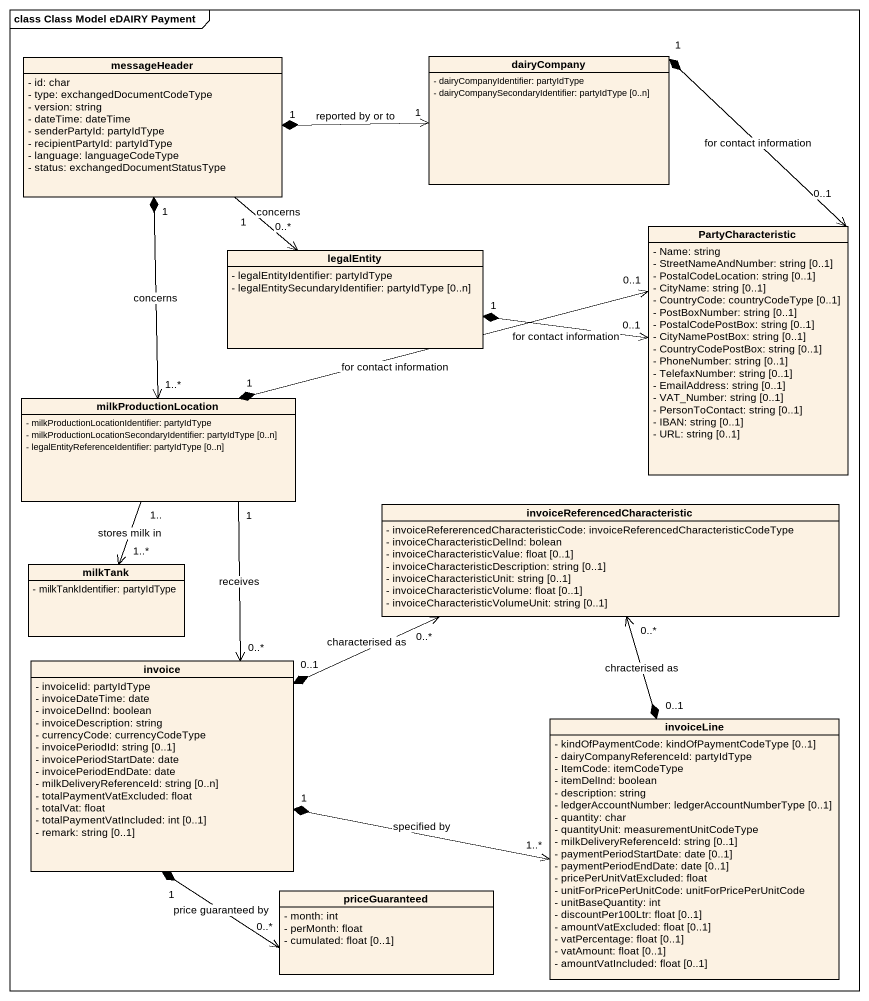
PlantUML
@startuml
mainframe class Class Model eDAIRY Payment
hide circle
hide empty members
skinparam classAttributeIconSize 0
class messageHeader {
  - id: char
  - type: exchangedDocumentCodeType
  - version: string
  - dateTime: dateTime
  - senderPartyId: partyIdType
  - recipientPartyId: partyIdType
  - language: languageCodeType
  - status: exchangedDocumentStatusType
}
class dairyCompany {
  - dairyCompanyIdentifier: partyIdType
  - dairyCompanySecondaryIdentifier: partyIdType [0..n]
}
class PartyCharacteristic {
  - Name: string
  - StreetNameAndNumber: string [0..1]
  - PostalCodeLocation: string [0..1]
  - CityName: string [0..1]
  - CountryCode: countryCodeType [0..1]
  - PostBoxNumber: string [0..1]
  - PostalCodePostBox: string [0..1]
  - CityNamePostBox: string [0..1]
  - CountryCodePostBox: string [0..1]
  - PhoneNumber: string [0..1]
  - TelefaxNumber: string [0..1]
  - EmailAddress: string [0..1]
  - VAT_Number: string [0..1]
  - PersonToContact: string [0..1]
  - IBAN: string [0..1]
  - URL: string [0..1]
}
class legalEntity {
  - legalEntityIdentifier: partyIdType
  - legalEntitySecundaryIdentifier: partyIdType [0..n]
}
class milkProductionLocation {
  - milkProductionLocationIdentifier: partyIdType
  - milkProductionLocationSecondaryIdentifier: partyIdType [0..n]
  - legalEntityReferenceIdentifier: partyIdType [0..n]
}
class "invoiceReferencedCharacteristic" as invoiceReferencedCharacteris {
  - invoiceRefererencedCharacteristicCode: invoiceReferencedCharacteristicCodeType
  - invoiceCharacteristicDelInd: bolean
  - invoiceCharacteristicValue: float [0..1]
  - invoiceCharacteristicDescription: string [0..1]
  - invoiceCharacteristicUnit: string [0..1]
  - invoiceCharacteristicVolume: float [0..1]
  - invoiceCharacteristicVolumeUnit: string [0..1]
}
class milkTank {
  - milkTankIdentifier: partyIdType
}
class invoice {
  - invoiceIid: partyIdType
  - invoiceDateTime: date
  - invoiceDelInd: boolean
  - invoiceDescription: string
  - currencyCode: currencyCodeType
  - invoicePeriodId: string [0..1]
  - invoicePeriodStartDate: date
  - invoicePeriodEndDate: date
  - milkDeliveryReferenceId: string [0..n]
  - totalPaymentVatExcluded: float
  - totalVat: float
  - totalPaymentVatIncluded: int [0..1]
  - remark: string [0..1]
}
class invoiceLine {
  - kindOfPaymentCode: kindOfPaymentCodeType [0..1]
  - dairyCompanyReferenceId: partyIdType
  - ItemCode: itemCodeType
  - itemDelInd: boolean
  - description: string
  - ledgerAccountNumber: ledgerAccountNumberType [0..1]
  - quantity: char
  - quantityUnit: measurementUnitCodeType
  - milkDeliveryReferenceId: string [0..1]
  - paymentPeriodStartDate: date [0..1]
  - paymentPeriodEndDate: date [0..1]
  - pricePerUnitVatExcluded: float
  - unitForPricePerUnitCode: unitForPricePerUnitCode
  - unitBaseQuantity: int
  - discountPer100Ltr: float [0..1]
  - amountVatExcluded: float [0..1]
  - vatPercentage: float [0..1]
  - vatAmount: float [0..1]
  - amountVatIncluded: float [0..1]
}
class priceGuaranteed {
  - month: int
  - perMonth: float
  - cumulated: float [0..1]
}
messageHeader "1" *-right-> "1" dairyCompany : reported by or to
messageHeader "1" --> "0..*" legalEntity : concerns
messageHeader "1" *--> "1..*" milkProductionLocation : concerns
dairyCompany "1" *--> "0..1" PartyCharacteristic : for contact information
legalEntity "1" *-right-> "0..1" PartyCharacteristic : for contact information
milkProductionLocation "1" *-right-> "0..1" PartyCharacteristic : for contact information
milkProductionLocation "1.." --> "1..*" milkTank : stores milk in
milkProductionLocation "1" --> "0..*" invoice : receives
invoice "0..1" *-right-> "0..*" invoiceReferencedCharacteris : characterised as
invoice "1" *-right-> "1..*" invoiceLine : specified by
invoice "1" *--> "0..*" priceGuaranteed : price guaranteed by
invoiceLine "0..1" *-up-> "0..*" invoiceReferencedCharacteris : chracterised as
@enduml
